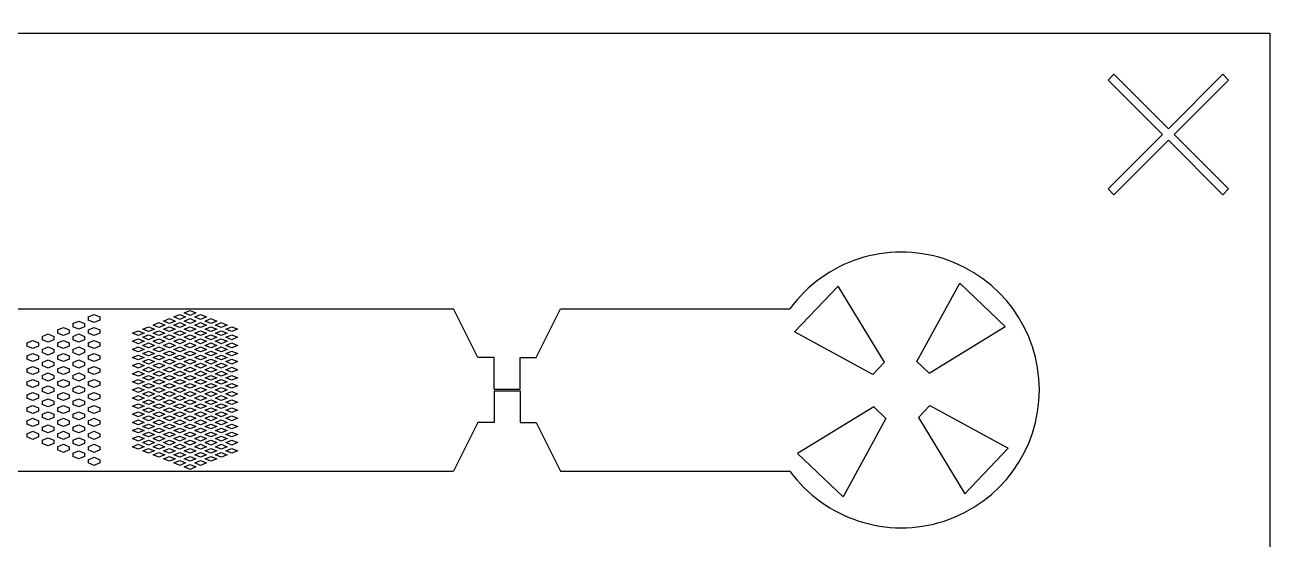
# Model space of a CAD drawing. Header units: inches. Extents: x -271009 to 5700, y -37000 to 38138.
# Drawn here: x -149584 to -141748, y 5405 to 8628 of the extents above; entities that cross this region are included whole.
import ezdxf

# ---------------------------------------------------------------- set-up
doc = ezdxf.new("R2010")
doc.units = ezdxf.units.IN
doc.header["$MEASUREMENT"] = 0

msp = doc.modelspace()

# ---------------------------------------------------------------- linework, layer by layer
for p, q in [((-142773.5, 8319.2), (-142809.4, 8283.3)), ((-142432.6, 7978.3), (-142773.5, 8319.2)), ((-142091.7, 8319.2), (-142432.6, 7978.3)), ((-142055.8, 8283.3), (-142091.7, 8319.2)), ((-142809.4, 8283.3), (-142468.5, 7942.4)), ((-142396.7, 7942.4), (-142055.8, 8283.3)), ((-142468.5, 7942.4), (-142809.4, 7601.5)), ((-142055.8, 7601.5), (-142396.7, 7942.4)), ((-142773.5, 7565.6), (-142432.6, 7906.5)), ((-142432.6, 7906.5), (-142091.7, 7565.6)), ((-142809.4, 7601.5), (-142773.5, 7565.6)), ((-142091.7, 7565.6), (-142055.8, 7601.5)), ((-144770.8, 6708), (-144499.1, 6993.4)), ((-144208.1, 6517), (-144499.1, 6993.4)), ((-144005.2, 6522), (-143738.1, 7012.2)), ((-143452.7, 6740.6), (-143738.1, 7012.2)), ((-149860, 6851.2), (-146903.7, 6851.2)), ((-148587.7, 6825.9), (-148551.2, 6841.1)), ((-148551.2, 6810.6), (-148587.7, 6825.9)), ((-148551.2, 6841.1), (-148514.6, 6825.9)), ((-148514.6, 6825.9), (-148551.2, 6810.6)), ((-146751.4, 6546.7), (-146903.7, 6851.2)), ((-146386, 6546.7), (-146233.8, 6851.2)), ((-146233.8, 6851.2), (-144800, 6851.2)), ((-149284.5, 6759.9), (-149248, 6775.1)), ((-149284.5, 6759.9), (-149284.5, 6739.6)), ((-149248, 6724.4), (-149284.5, 6739.6)), ((-149248, 6775.1), (-149211.4, 6759.9)), ((-149211.4, 6739.6), (-149248, 6724.4)), ((-149211.4, 6759.9), (-149211.4, 6739.6)), ((-149188.6, 6800.5), (-149152, 6815.7)), ((-149188.6, 6800.5), (-149188.6, 6780.2)), ((-149152, 6765), (-149188.6, 6780.2)), ((-149152, 6815.7), (-149115.5, 6800.5)), ((-149115.5, 6780.2), (-149152, 6765)), ((-149115.5, 6800.5), (-149115.5, 6780.2)), ((-148847.5, 6724.4), (-148811, 6739.6)), ((-148811, 6739.6), (-148774.5, 6724.4)), ((-148782.6, 6749.7), (-148746, 6765)), ((-148746, 6734.5), (-148782.6, 6749.7)), ((-148746, 6765), (-148709.5, 6749.7)), ((-148709.5, 6749.7), (-148746, 6734.5)), ((-148717.6, 6775.1), (-148681.1, 6790.3)), ((-148681.1, 6759.9), (-148717.6, 6775.1)), ((-148717.6, 6724.4), (-148681.1, 6739.6)), ((-148681.1, 6790.3), (-148644.5, 6775.1)), ((-148644.5, 6775.1), (-148681.1, 6759.9)), ((-148681.1, 6739.6), (-148644.5, 6724.4)), ((-148652.7, 6800.5), (-148616.1, 6815.7)), ((-148616.1, 6785.3), (-148652.7, 6800.5)), ((-148652.7, 6749.7), (-148616.1, 6765)), ((-148616.1, 6734.5), (-148652.7, 6749.7)), ((-148616.1, 6815.7), (-148579.6, 6800.5)), ((-148579.6, 6800.5), (-148616.1, 6785.3)), ((-148616.1, 6765), (-148579.6, 6749.7)), ((-148579.6, 6749.7), (-148616.1, 6734.5)), ((-148587.7, 6775.1), (-148551.2, 6790.3)), ((-148551.2, 6759.9), (-148587.7, 6775.1)), ((-148587.7, 6724.4), (-148551.2, 6739.6)), ((-148551.2, 6790.3), (-148514.6, 6775.1)), ((-148514.6, 6775.1), (-148551.2, 6759.9)), ((-148551.2, 6739.6), (-148514.6, 6724.4)), ((-148522.7, 6800.5), (-148486.2, 6815.7)), ((-148486.2, 6785.3), (-148522.7, 6800.5)), ((-148522.7, 6749.7), (-148486.2, 6765)), ((-148486.2, 6734.5), (-148522.7, 6749.7)), ((-148486.2, 6815.7), (-148449.7, 6800.5)), ((-148449.7, 6800.5), (-148486.2, 6785.3)), ((-148486.2, 6765), (-148449.7, 6749.7)), ((-148449.7, 6749.7), (-148486.2, 6734.5)), ((-148457.8, 6775.1), (-148421.2, 6790.3)), ((-148421.2, 6759.9), (-148457.8, 6775.1)), ((-148457.8, 6724.4), (-148421.2, 6739.6)), ((-148421.2, 6790.3), (-148384.7, 6775.1)), ((-148384.7, 6775.1), (-148421.2, 6759.9)), ((-148421.2, 6739.6), (-148384.7, 6724.4)), ((-148392.8, 6749.7), (-148356.3, 6765)), ((-148356.3, 6734.5), (-148392.8, 6749.7)), ((-148356.3, 6765), (-148319.7, 6749.7)), ((-148319.7, 6749.7), (-148356.3, 6734.5)), ((-148327.9, 6724.4), (-148291.3, 6739.6)), ((-148291.3, 6739.6), (-148254.8, 6724.4)), ((-143929.1, 6449.6), (-143452.7, 6740.6)), ((-149476.3, 6678.7), (-149439.8, 6693.9)), ((-149476.3, 6678.7), (-149476.3, 6658.4)), ((-149439.8, 6693.9), (-149403.3, 6678.7)), ((-149403.3, 6678.7), (-149403.3, 6658.4)), ((-149380.4, 6719.3), (-149343.9, 6734.5)), ((-149380.4, 6719.3), (-149380.4, 6699)), ((-149343.9, 6683.8), (-149380.4, 6699)), ((-149343.9, 6734.5), (-149307.3, 6719.3)), ((-149307.3, 6699), (-149343.9, 6683.8)), ((-149307.3, 6719.3), (-149307.3, 6699)), ((-149284.5, 6678.7), (-149248, 6693.9)), ((-149284.5, 6678.7), (-149284.5, 6658.4)), ((-149248, 6693.9), (-149211.4, 6678.7)), ((-149211.4, 6678.7), (-149211.4, 6658.4)), ((-149188.6, 6719.3), (-149152, 6734.5)), ((-149188.6, 6719.3), (-149188.6, 6699)), ((-149152, 6683.8), (-149188.6, 6699)), ((-149152, 6734.5), (-149115.5, 6719.3)), ((-149115.5, 6699), (-149152, 6683.8)), ((-149115.5, 6719.3), (-149115.5, 6699)), ((-148912.5, 6699), (-148876, 6714.2)), ((-148876, 6683.8), (-148912.5, 6699)), ((-148912.5, 6648.2), (-148876, 6663.5)), ((-148876, 6714.2), (-148839.4, 6699)), ((-148839.4, 6699), (-148876, 6683.8)), ((-148876, 6663.5), (-148839.4, 6648.2)), ((-148811, 6709.1), (-148847.5, 6724.4)), ((-148847.5, 6673.6), (-148811, 6688.8)), ((-148811, 6658.4), (-148847.5, 6673.6)), ((-148774.5, 6724.4), (-148811, 6709.1)), ((-148811, 6688.8), (-148774.5, 6673.6)), ((-148774.5, 6673.6), (-148811, 6658.4)), ((-148782.6, 6699), (-148746, 6714.2)), ((-148746, 6683.8), (-148782.6, 6699)), ((-148782.6, 6648.2), (-148746, 6663.5)), ((-148746, 6714.2), (-148709.5, 6699)), ((-148709.5, 6699), (-148746, 6683.8)), ((-148746, 6663.5), (-148709.5, 6648.2)), ((-148681.1, 6709.1), (-148717.6, 6724.4)), ((-148717.6, 6673.6), (-148681.1, 6688.8)), ((-148681.1, 6658.4), (-148717.6, 6673.6)), ((-148644.5, 6724.4), (-148681.1, 6709.1)), ((-148681.1, 6688.8), (-148644.5, 6673.6)), ((-148644.5, 6673.6), (-148681.1, 6658.4)), ((-148652.7, 6699), (-148616.1, 6714.2)), ((-148616.1, 6683.8), (-148652.7, 6699)), ((-148652.7, 6648.2), (-148616.1, 6663.5)), ((-148616.1, 6714.2), (-148579.6, 6699)), ((-148579.6, 6699), (-148616.1, 6683.8)), ((-148616.1, 6663.5), (-148579.6, 6648.2)), ((-148551.2, 6709.1), (-148587.7, 6724.4)), ((-148587.7, 6673.6), (-148551.2, 6688.8)), ((-148551.2, 6658.4), (-148587.7, 6673.6)), ((-148514.6, 6724.4), (-148551.2, 6709.1)), ((-148551.2, 6688.8), (-148514.6, 6673.6)), ((-148514.6, 6673.6), (-148551.2, 6658.4)), ((-148522.7, 6699), (-148486.2, 6714.2)), ((-148486.2, 6683.8), (-148522.7, 6699)), ((-148522.7, 6648.2), (-148486.2, 6663.5)), ((-148486.2, 6714.2), (-148449.7, 6699)), ((-148449.7, 6699), (-148486.2, 6683.8)), ((-148486.2, 6663.5), (-148449.7, 6648.2)), ((-148421.2, 6709.1), (-148457.8, 6724.4)), ((-148457.8, 6673.6), (-148421.2, 6688.8)), ((-148421.2, 6658.4), (-148457.8, 6673.6)), ((-148384.7, 6724.4), (-148421.2, 6709.1)), ((-148421.2, 6688.8), (-148384.7, 6673.6)), ((-148384.7, 6673.6), (-148421.2, 6658.4)), ((-148392.8, 6699), (-148356.3, 6714.2)), ((-148356.3, 6683.8), (-148392.8, 6699)), ((-148392.8, 6648.2), (-148356.3, 6663.5)), ((-148356.3, 6714.2), (-148319.7, 6699)), ((-148319.7, 6699), (-148356.3, 6683.8)), ((-148356.3, 6663.5), (-148319.7, 6648.2)), ((-148291.3, 6709.1), (-148327.9, 6724.4)), ((-148327.9, 6673.6), (-148291.3, 6688.8)), ((-148291.3, 6658.4), (-148327.9, 6673.6)), ((-148254.8, 6724.4), (-148291.3, 6709.1)), ((-148291.3, 6688.8), (-148254.8, 6673.6)), ((-148254.8, 6673.6), (-148291.3, 6658.4)), ((-144280.6, 6440.9), (-144770.8, 6708)), ((-149572.3, 6638.1), (-149535.7, 6653.3)), ((-149572.3, 6638.1), (-149572.3, 6617.8)), ((-149535.7, 6602.6), (-149572.3, 6617.8)), ((-149535.7, 6653.3), (-149499.2, 6638.1)), ((-149499.2, 6617.8), (-149535.7, 6602.6)), ((-149499.2, 6638.1), (-149499.2, 6617.8)), ((-149439.8, 6643.2), (-149476.3, 6658.4)), ((-149476.3, 6597.5), (-149439.8, 6612.7)), ((-149476.3, 6597.5), (-149476.3, 6577.2)), ((-149403.3, 6658.4), (-149439.8, 6643.2)), ((-149439.8, 6612.7), (-149403.3, 6597.5)), ((-149403.3, 6597.5), (-149403.3, 6577.2)), ((-149380.4, 6638.1), (-149343.9, 6653.3)), ((-149380.4, 6638.1), (-149380.4, 6617.8)), ((-149343.9, 6602.6), (-149380.4, 6617.8)), ((-149343.9, 6653.3), (-149307.3, 6638.1)), ((-149307.3, 6617.8), (-149343.9, 6602.6)), ((-149307.3, 6638.1), (-149307.3, 6617.8)), ((-149248, 6643.2), (-149284.5, 6658.4)), ((-149284.5, 6597.5), (-149248, 6612.7)), ((-149284.5, 6597.5), (-149284.5, 6577.2)), ((-149211.4, 6658.4), (-149248, 6643.2)), ((-149248, 6612.7), (-149211.4, 6597.5)), ((-149211.4, 6597.5), (-149211.4, 6577.2)), ((-149188.6, 6638.1), (-149152, 6653.3)), ((-149188.6, 6638.1), (-149188.6, 6617.8)), ((-149152, 6602.6), (-149188.6, 6617.8)), ((-149152, 6653.3), (-149115.5, 6638.1)), ((-149115.5, 6617.8), (-149152, 6602.6)), ((-149115.5, 6638.1), (-149115.5, 6617.8)), ((-148876, 6633), (-148912.5, 6648.2)), ((-148912.5, 6597.5), (-148876, 6612.7)), ((-148876, 6582.3), (-148912.5, 6597.5)), ((-148839.4, 6648.2), (-148876, 6633)), ((-148876, 6612.7), (-148839.4, 6597.5)), ((-148839.4, 6597.5), (-148876, 6582.3)), ((-148847.5, 6622.9), (-148811, 6638.1)), ((-148811, 6607.6), (-148847.5, 6622.9)), ((-148847.5, 6572.1), (-148811, 6587.3)), ((-148811, 6638.1), (-148774.5, 6622.9)), ((-148774.5, 6622.9), (-148811, 6607.6)), ((-148811, 6587.3), (-148774.5, 6572.1)), ((-148746, 6633), (-148782.6, 6648.2)), ((-148782.6, 6597.5), (-148746, 6612.7)), ((-148746, 6582.3), (-148782.6, 6597.5)), ((-148709.5, 6648.2), (-148746, 6633)), ((-148746, 6612.7), (-148709.5, 6597.5)), ((-148709.5, 6597.5), (-148746, 6582.3)), ((-148717.6, 6622.9), (-148681.1, 6638.1)), ((-148681.1, 6607.6), (-148717.6, 6622.9)), ((-148717.6, 6572.1), (-148681.1, 6587.3)), ((-148681.1, 6638.1), (-148644.5, 6622.9)), ((-148644.5, 6622.9), (-148681.1, 6607.6)), ((-148681.1, 6587.3), (-148644.5, 6572.1)), ((-148616.1, 6633), (-148652.7, 6648.2)), ((-148652.7, 6597.5), (-148616.1, 6612.7)), ((-148616.1, 6582.3), (-148652.7, 6597.5)), ((-148579.6, 6648.2), (-148616.1, 6633)), ((-148616.1, 6612.7), (-148579.6, 6597.5)), ((-148579.6, 6597.5), (-148616.1, 6582.3)), ((-148587.7, 6622.9), (-148551.2, 6638.1)), ((-148551.2, 6607.6), (-148587.7, 6622.9)), ((-148587.7, 6572.1), (-148551.2, 6587.3)), ((-148551.2, 6638.1), (-148514.6, 6622.9)), ((-148514.6, 6622.9), (-148551.2, 6607.6)), ((-148551.2, 6587.3), (-148514.6, 6572.1)), ((-148486.2, 6633), (-148522.7, 6648.2)), ((-148522.7, 6597.5), (-148486.2, 6612.7)), ((-148486.2, 6582.3), (-148522.7, 6597.5)), ((-148449.7, 6648.2), (-148486.2, 6633)), ((-148486.2, 6612.7), (-148449.7, 6597.5)), ((-148449.7, 6597.5), (-148486.2, 6582.3)), ((-148457.8, 6622.9), (-148421.2, 6638.1)), ((-148421.2, 6607.6), (-148457.8, 6622.9)), ((-148457.8, 6572.1), (-148421.2, 6587.3)), ((-148421.2, 6638.1), (-148384.7, 6622.9)), ((-148384.7, 6622.9), (-148421.2, 6607.6)), ((-148421.2, 6587.3), (-148384.7, 6572.1)), ((-148356.3, 6633), (-148392.8, 6648.2)), ((-148392.8, 6597.5), (-148356.3, 6612.7)), ((-148356.3, 6582.3), (-148392.8, 6597.5)), ((-148319.7, 6648.2), (-148356.3, 6633)), ((-148356.3, 6612.7), (-148319.7, 6597.5)), ((-148319.7, 6597.5), (-148356.3, 6582.3)), ((-148327.9, 6622.9), (-148291.3, 6638.1)), ((-148291.3, 6607.6), (-148327.9, 6622.9)), ((-148327.9, 6572.1), (-148291.3, 6587.3)), ((-148291.3, 6638.1), (-148254.8, 6622.9)), ((-148254.8, 6622.9), (-148291.3, 6607.6)), ((-148291.3, 6587.3), (-148254.8, 6572.1)), ((-149572.3, 6556.9), (-149535.7, 6572.1)), ((-149572.3, 6556.9), (-149572.3, 6536.6)), ((-149535.7, 6521.4), (-149572.3, 6536.6)), ((-149535.7, 6572.1), (-149499.2, 6556.9)), ((-149499.2, 6536.6), (-149535.7, 6521.4)), ((-149499.2, 6556.9), (-149499.2, 6536.6)), ((-149439.8, 6562), (-149476.3, 6577.2)), ((-149476.3, 6516.3), (-149439.8, 6531.5)), ((-149476.3, 6516.3), (-149476.3, 6496)), ((-149403.3, 6577.2), (-149439.8, 6562)), ((-149439.8, 6531.5), (-149403.3, 6516.3)), ((-149403.3, 6516.3), (-149403.3, 6496)), ((-149380.4, 6556.9), (-149343.9, 6572.1)), ((-149380.4, 6556.9), (-149380.4, 6536.6)), ((-149343.9, 6521.4), (-149380.4, 6536.6)), ((-149343.9, 6572.1), (-149307.3, 6556.9)), ((-149307.3, 6536.6), (-149343.9, 6521.4)), ((-149307.3, 6556.9), (-149307.3, 6536.6)), ((-149248, 6562), (-149284.5, 6577.2)), ((-149284.5, 6516.3), (-149248, 6531.5)), ((-149284.5, 6516.3), (-149284.5, 6496)), ((-149211.4, 6577.2), (-149248, 6562)), ((-149248, 6531.5), (-149211.4, 6516.3)), ((-149211.4, 6516.3), (-149211.4, 6496)), ((-149188.6, 6556.9), (-149152, 6572.1)), ((-149188.6, 6556.9), (-149188.6, 6536.6)), ((-149152, 6521.4), (-149188.6, 6536.6)), ((-149152, 6572.1), (-149115.5, 6556.9)), ((-149115.5, 6536.6), (-149152, 6521.4)), ((-149115.5, 6556.9), (-149115.5, 6536.6)), ((-148912.5, 6546.7), (-148876, 6562)), ((-148876, 6531.5), (-148912.5, 6546.7)), ((-148912.5, 6496), (-148876, 6511.2)), ((-148876, 6562), (-148839.4, 6546.7)), ((-148839.4, 6546.7), (-148876, 6531.5)), ((-148876, 6511.2), (-148839.4, 6496)), ((-148811, 6556.9), (-148847.5, 6572.1)), ((-148847.5, 6521.4), (-148811, 6536.6)), ((-148811, 6506.1), (-148847.5, 6521.4)), ((-148774.5, 6572.1), (-148811, 6556.9)), ((-148811, 6536.6), (-148774.5, 6521.4)), ((-148774.5, 6521.4), (-148811, 6506.1)), ((-148782.6, 6546.7), (-148746, 6562)), ((-148746, 6531.5), (-148782.6, 6546.7)), ((-148782.6, 6496), (-148746, 6511.2)), ((-148746, 6562), (-148709.5, 6546.7)), ((-148709.5, 6546.7), (-148746, 6531.5)), ((-148746, 6511.2), (-148709.5, 6496)), ((-148681.1, 6556.9), (-148717.6, 6572.1)), ((-148717.6, 6521.4), (-148681.1, 6536.6)), ((-148681.1, 6506.1), (-148717.6, 6521.4)), ((-148644.5, 6572.1), (-148681.1, 6556.9)), ((-148681.1, 6536.6), (-148644.5, 6521.4)), ((-148644.5, 6521.4), (-148681.1, 6506.1)), ((-148652.7, 6546.7), (-148616.1, 6562)), ((-148616.1, 6531.5), (-148652.7, 6546.7)), ((-148652.7, 6496), (-148616.1, 6511.2)), ((-148616.1, 6562), (-148579.6, 6546.7)), ((-148579.6, 6546.7), (-148616.1, 6531.5)), ((-148616.1, 6511.2), (-148579.6, 6496)), ((-148551.2, 6556.9), (-148587.7, 6572.1)), ((-148587.7, 6521.4), (-148551.2, 6536.6)), ((-148551.2, 6506.1), (-148587.7, 6521.4)), ((-148514.6, 6572.1), (-148551.2, 6556.9)), ((-148551.2, 6536.6), (-148514.6, 6521.4)), ((-148514.6, 6521.4), (-148551.2, 6506.1)), ((-148522.7, 6546.7), (-148486.2, 6562)), ((-148486.2, 6531.5), (-148522.7, 6546.7)), ((-148522.7, 6496), (-148486.2, 6511.2)), ((-148486.2, 6562), (-148449.7, 6546.7)), ((-148449.7, 6546.7), (-148486.2, 6531.5)), ((-148486.2, 6511.2), (-148449.7, 6496)), ((-148421.2, 6556.9), (-148457.8, 6572.1)), ((-148457.8, 6521.4), (-148421.2, 6536.6)), ((-148421.2, 6506.1), (-148457.8, 6521.4)), ((-148384.7, 6572.1), (-148421.2, 6556.9)), ((-148421.2, 6536.6), (-148384.7, 6521.4)), ((-148384.7, 6521.4), (-148421.2, 6506.1)), ((-148392.8, 6546.7), (-148356.3, 6562)), ((-148356.3, 6531.5), (-148392.8, 6546.7)), ((-148392.8, 6496), (-148356.3, 6511.2)), ((-148356.3, 6562), (-148319.7, 6546.7)), ((-148319.7, 6546.7), (-148356.3, 6531.5)), ((-148356.3, 6511.2), (-148319.7, 6496)), ((-148291.3, 6556.9), (-148327.9, 6572.1)), ((-148327.9, 6521.4), (-148291.3, 6536.6)), ((-148291.3, 6506.1), (-148327.9, 6521.4)), ((-148254.8, 6572.1), (-148291.3, 6556.9)), ((-148291.3, 6536.6), (-148254.8, 6521.4)), ((-148254.8, 6521.4), (-148291.3, 6506.1)), ((-146649.9, 6546.7), (-146751.4, 6546.7)), ((-146649.9, 6348.4), (-146649.9, 6546.7)), ((-146487.5, 6348.4), (-146487.5, 6546.7)), ((-146487.5, 6546.7), (-146386, 6546.7)), ((-144280.6, 6440.9), (-144208.1, 6517)), ((-143929.1, 6449.6), (-144005.2, 6522)), ((-149572.3, 6475.7), (-149535.7, 6490.9)), ((-149572.3, 6475.7), (-149572.3, 6455.4)), ((-149535.7, 6440.2), (-149572.3, 6455.4)), ((-149535.7, 6490.9), (-149499.2, 6475.7)), ((-149499.2, 6455.4), (-149535.7, 6440.2)), ((-149499.2, 6475.7), (-149499.2, 6455.4)), ((-149439.8, 6480.8), (-149476.3, 6496)), ((-149476.3, 6435.1), (-149439.8, 6450.3)), ((-149476.3, 6435.1), (-149476.3, 6414.8)), ((-149403.3, 6496), (-149439.8, 6480.8)), ((-149439.8, 6450.3), (-149403.3, 6435.1)), ((-149403.3, 6435.1), (-149403.3, 6414.8)), ((-149380.4, 6475.7), (-149343.9, 6490.9)), ((-149380.4, 6475.7), (-149380.4, 6455.4)), ((-149343.9, 6440.2), (-149380.4, 6455.4)), ((-149343.9, 6490.9), (-149307.3, 6475.7)), ((-149307.3, 6455.4), (-149343.9, 6440.2)), ((-149307.3, 6475.7), (-149307.3, 6455.4)), ((-149248, 6480.8), (-149284.5, 6496)), ((-149284.5, 6435.1), (-149248, 6450.3)), ((-149284.5, 6435.1), (-149284.5, 6414.8)), ((-149211.4, 6496), (-149248, 6480.8)), ((-149248, 6450.3), (-149211.4, 6435.1)), ((-149211.4, 6435.1), (-149211.4, 6414.8)), ((-149188.6, 6475.7), (-149152, 6490.9)), ((-149188.6, 6475.7), (-149188.6, 6455.4)), ((-149152, 6440.2), (-149188.6, 6455.4)), ((-149152, 6490.9), (-149115.5, 6475.7)), ((-149115.5, 6455.4), (-149152, 6440.2)), ((-149115.5, 6475.7), (-149115.5, 6455.4)), ((-148876, 6480.8), (-148912.5, 6496)), ((-148912.5, 6445.2), (-148876, 6460.5)), ((-148876, 6430), (-148912.5, 6445.2)), ((-148839.4, 6496), (-148876, 6480.8)), ((-148876, 6460.5), (-148839.4, 6445.2)), ((-148839.4, 6445.2), (-148876, 6430)), ((-148847.5, 6470.6), (-148811, 6485.8)), ((-148811, 6455.4), (-148847.5, 6470.6)), ((-148847.5, 6419.9), (-148811, 6435.1)), ((-148811, 6485.8), (-148774.5, 6470.6)), ((-148774.5, 6470.6), (-148811, 6455.4)), ((-148811, 6435.1), (-148774.5, 6419.9)), ((-148746, 6480.8), (-148782.6, 6496)), ((-148782.6, 6445.2), (-148746, 6460.5)), ((-148746, 6430), (-148782.6, 6445.2)), ((-148709.5, 6496), (-148746, 6480.8)), ((-148746, 6460.5), (-148709.5, 6445.2)), ((-148709.5, 6445.2), (-148746, 6430)), ((-148717.6, 6470.6), (-148681.1, 6485.8)), ((-148681.1, 6455.4), (-148717.6, 6470.6)), ((-148717.6, 6419.9), (-148681.1, 6435.1)), ((-148681.1, 6485.8), (-148644.5, 6470.6)), ((-148644.5, 6470.6), (-148681.1, 6455.4)), ((-148681.1, 6435.1), (-148644.5, 6419.9)), ((-148616.1, 6480.8), (-148652.7, 6496)), ((-148652.7, 6445.2), (-148616.1, 6460.5)), ((-148616.1, 6430), (-148652.7, 6445.2)), ((-148579.6, 6496), (-148616.1, 6480.8)), ((-148616.1, 6460.5), (-148579.6, 6445.2)), ((-148579.6, 6445.2), (-148616.1, 6430)), ((-148587.7, 6470.6), (-148551.2, 6485.8)), ((-148551.2, 6455.4), (-148587.7, 6470.6)), ((-148587.7, 6419.9), (-148551.2, 6435.1)), ((-148551.2, 6485.8), (-148514.6, 6470.6)), ((-148514.6, 6470.6), (-148551.2, 6455.4)), ((-148551.2, 6435.1), (-148514.6, 6419.9)), ((-148486.2, 6480.8), (-148522.7, 6496)), ((-148522.7, 6445.2), (-148486.2, 6460.5)), ((-148486.2, 6430), (-148522.7, 6445.2)), ((-148449.7, 6496), (-148486.2, 6480.8)), ((-148486.2, 6460.5), (-148449.7, 6445.2)), ((-148449.7, 6445.2), (-148486.2, 6430)), ((-148457.8, 6470.6), (-148421.2, 6485.8)), ((-148421.2, 6455.4), (-148457.8, 6470.6)), ((-148457.8, 6419.9), (-148421.2, 6435.1)), ((-148421.2, 6485.8), (-148384.7, 6470.6)), ((-148384.7, 6470.6), (-148421.2, 6455.4)), ((-148421.2, 6435.1), (-148384.7, 6419.9)), ((-148356.3, 6480.8), (-148392.8, 6496)), ((-148392.8, 6445.2), (-148356.3, 6460.5)), ((-148356.3, 6430), (-148392.8, 6445.2)), ((-148319.7, 6496), (-148356.3, 6480.8)), ((-148356.3, 6460.5), (-148319.7, 6445.2)), ((-148319.7, 6445.2), (-148356.3, 6430)), ((-148327.9, 6470.6), (-148291.3, 6485.8)), ((-148291.3, 6455.4), (-148327.9, 6470.6)), ((-148327.9, 6419.9), (-148291.3, 6435.1)), ((-148291.3, 6485.8), (-148254.8, 6470.6)), ((-148254.8, 6470.6), (-148291.3, 6455.4)), ((-148291.3, 6435.1), (-148254.8, 6419.9)), ((-149572.3, 6394.5), (-149535.7, 6409.7)), ((-149572.3, 6394.5), (-149572.3, 6374.2)), ((-149535.7, 6359), (-149572.3, 6374.2)), ((-149535.7, 6409.7), (-149499.2, 6394.5)), ((-149499.2, 6374.2), (-149535.7, 6359)), ((-149499.2, 6394.5), (-149499.2, 6374.2)), ((-149439.8, 6399.6), (-149476.3, 6414.8)), ((-149476.3, 6353.9), (-149439.8, 6369.1)), ((-149476.3, 6353.9), (-149476.3, 6333.6)), ((-149403.3, 6414.8), (-149439.8, 6399.6)), ((-149439.8, 6369.1), (-149403.3, 6353.9)), ((-149403.3, 6353.9), (-149403.3, 6333.6)), ((-149380.4, 6394.5), (-149343.9, 6409.7)), ((-149380.4, 6394.5), (-149380.4, 6374.2)), ((-149343.9, 6359), (-149380.4, 6374.2)), ((-149343.9, 6409.7), (-149307.3, 6394.5)), ((-149307.3, 6374.2), (-149343.9, 6359)), ((-149307.3, 6394.5), (-149307.3, 6374.2)), ((-149248, 6399.6), (-149284.5, 6414.8)), ((-149284.5, 6353.9), (-149248, 6369.1)), ((-149284.5, 6353.9), (-149284.5, 6333.6)), ((-149211.4, 6414.8), (-149248, 6399.6)), ((-149248, 6369.1), (-149211.4, 6353.9)), ((-149211.4, 6353.9), (-149211.4, 6333.6)), ((-149188.6, 6394.5), (-149152, 6409.7)), ((-149188.6, 6394.5), (-149188.6, 6374.2)), ((-149152, 6359), (-149188.6, 6374.2)), ((-149152, 6409.7), (-149115.5, 6394.5)), ((-149115.5, 6374.2), (-149152, 6359)), ((-149115.5, 6394.5), (-149115.5, 6374.2)), ((-148912.5, 6394.5), (-148876, 6409.7)), ((-148876, 6379.3), (-148912.5, 6394.5)), ((-148912.5, 6343.7), (-148876, 6359)), ((-148876, 6409.7), (-148839.4, 6394.5)), ((-148839.4, 6394.5), (-148876, 6379.3)), ((-148876, 6359), (-148839.4, 6343.7)), ((-148811, 6404.6), (-148847.5, 6419.9)), ((-148847.5, 6369.1), (-148811, 6384.3)), ((-148811, 6353.9), (-148847.5, 6369.1)), ((-148774.5, 6419.9), (-148811, 6404.6)), ((-148811, 6384.3), (-148774.5, 6369.1)), ((-148774.5, 6369.1), (-148811, 6353.9)), ((-148782.6, 6394.5), (-148746, 6409.7)), ((-148746, 6379.3), (-148782.6, 6394.5)), ((-148782.6, 6343.7), (-148746, 6359)), ((-148746, 6409.7), (-148709.5, 6394.5)), ((-148709.5, 6394.5), (-148746, 6379.3)), ((-148746, 6359), (-148709.5, 6343.7)), ((-148681.1, 6404.6), (-148717.6, 6419.9)), ((-148717.6, 6369.1), (-148681.1, 6384.3)), ((-148681.1, 6353.9), (-148717.6, 6369.1)), ((-148644.5, 6419.9), (-148681.1, 6404.6)), ((-148681.1, 6384.3), (-148644.5, 6369.1)), ((-148644.5, 6369.1), (-148681.1, 6353.9)), ((-148652.7, 6394.5), (-148616.1, 6409.7)), ((-148616.1, 6379.3), (-148652.7, 6394.5)), ((-148652.7, 6343.7), (-148616.1, 6359)), ((-148616.1, 6409.7), (-148579.6, 6394.5)), ((-148579.6, 6394.5), (-148616.1, 6379.3)), ((-148616.1, 6359), (-148579.6, 6343.7)), ((-148551.2, 6404.6), (-148587.7, 6419.9)), ((-148587.7, 6369.1), (-148551.2, 6384.3)), ((-148551.2, 6353.9), (-148587.7, 6369.1)), ((-148514.6, 6419.9), (-148551.2, 6404.6)), ((-148551.2, 6384.3), (-148514.6, 6369.1)), ((-148514.6, 6369.1), (-148551.2, 6353.9)), ((-148522.7, 6394.5), (-148486.2, 6409.7)), ((-148486.2, 6379.3), (-148522.7, 6394.5)), ((-148522.7, 6343.7), (-148486.2, 6359)), ((-148486.2, 6409.7), (-148449.7, 6394.5)), ((-148449.7, 6394.5), (-148486.2, 6379.3)), ((-148486.2, 6359), (-148449.7, 6343.7)), ((-148421.2, 6404.6), (-148457.8, 6419.9)), ((-148457.8, 6369.1), (-148421.2, 6384.3)), ((-148421.2, 6353.9), (-148457.8, 6369.1)), ((-148384.7, 6419.9), (-148421.2, 6404.6)), ((-148421.2, 6384.3), (-148384.7, 6369.1)), ((-148384.7, 6369.1), (-148421.2, 6353.9)), ((-148392.8, 6394.5), (-148356.3, 6409.7)), ((-148356.3, 6379.3), (-148392.8, 6394.5)), ((-148392.8, 6343.7), (-148356.3, 6359)), ((-148356.3, 6409.7), (-148319.7, 6394.5)), ((-148319.7, 6394.5), (-148356.3, 6379.3)), ((-148356.3, 6359), (-148319.7, 6343.7)), ((-148291.3, 6404.6), (-148327.9, 6419.9)), ((-148327.9, 6369.1), (-148291.3, 6384.3)), ((-148291.3, 6353.9), (-148327.9, 6369.1)), ((-148254.8, 6419.9), (-148291.3, 6404.6)), ((-148291.3, 6384.3), (-148254.8, 6369.1)), ((-148254.8, 6369.1), (-148291.3, 6353.9)), ((-146649.9, 6348.4), (-146487.5, 6348.4)), ((-149572.3, 6313.3), (-149535.7, 6328.5)), ((-149572.3, 6313.3), (-149572.3, 6293)), ((-149535.7, 6277.8), (-149572.3, 6293)), ((-149535.7, 6328.5), (-149499.2, 6313.3)), ((-149499.2, 6293), (-149535.7, 6277.8)), ((-149499.2, 6313.3), (-149499.2, 6293)), ((-149439.8, 6318.4), (-149476.3, 6333.6)), ((-149476.3, 6272.7), (-149439.8, 6287.9)), ((-149476.3, 6272.7), (-149476.3, 6252.4)), ((-149403.3, 6333.6), (-149439.8, 6318.4)), ((-149439.8, 6287.9), (-149403.3, 6272.7)), ((-149403.3, 6272.7), (-149403.3, 6252.4)), ((-149380.4, 6313.3), (-149343.9, 6328.5)), ((-149380.4, 6313.3), (-149380.4, 6293)), ((-149343.9, 6277.8), (-149380.4, 6293)), ((-149343.9, 6328.5), (-149307.3, 6313.3)), ((-149307.3, 6293), (-149343.9, 6277.8)), ((-149307.3, 6313.3), (-149307.3, 6293)), ((-149248, 6318.4), (-149284.5, 6333.6)), ((-149284.5, 6272.7), (-149248, 6287.9)), ((-149284.5, 6272.7), (-149284.5, 6252.4)), ((-149211.4, 6333.6), (-149248, 6318.4)), ((-149248, 6287.9), (-149211.4, 6272.7)), ((-149211.4, 6272.7), (-149211.4, 6252.4)), ((-149188.6, 6313.3), (-149152, 6328.5)), ((-149188.6, 6313.3), (-149188.6, 6293)), ((-149152, 6277.8), (-149188.6, 6293)), ((-149152, 6328.5), (-149115.5, 6313.3)), ((-149115.5, 6293), (-149152, 6277.8)), ((-149115.5, 6313.3), (-149115.5, 6293)), ((-148876, 6328.5), (-148912.5, 6343.7)), ((-148912.5, 6293), (-148876, 6308.2)), ((-148876, 6277.8), (-148912.5, 6293)), ((-148839.4, 6343.7), (-148876, 6328.5)), ((-148876, 6308.2), (-148839.4, 6293)), ((-148839.4, 6293), (-148876, 6277.8)), ((-148847.5, 6318.4), (-148811, 6333.6)), ((-148811, 6303.1), (-148847.5, 6318.4)), ((-148847.5, 6267.6), (-148811, 6282.8)), ((-148811, 6333.6), (-148774.5, 6318.4)), ((-148774.5, 6318.4), (-148811, 6303.1)), ((-148811, 6282.8), (-148774.5, 6267.6)), ((-148746, 6328.5), (-148782.6, 6343.7)), ((-148782.6, 6293), (-148746, 6308.2)), ((-148746, 6277.8), (-148782.6, 6293)), ((-148709.5, 6343.7), (-148746, 6328.5)), ((-148746, 6308.2), (-148709.5, 6293)), ((-148709.5, 6293), (-148746, 6277.8)), ((-148717.6, 6318.4), (-148681.1, 6333.6)), ((-148681.1, 6303.1), (-148717.6, 6318.4)), ((-148717.6, 6267.6), (-148681.1, 6282.8)), ((-148681.1, 6333.6), (-148644.5, 6318.4)), ((-148644.5, 6318.4), (-148681.1, 6303.1)), ((-148681.1, 6282.8), (-148644.5, 6267.6)), ((-148616.1, 6328.5), (-148652.7, 6343.7)), ((-148652.7, 6293), (-148616.1, 6308.2)), ((-148616.1, 6277.8), (-148652.7, 6293)), ((-148579.6, 6343.7), (-148616.1, 6328.5)), ((-148616.1, 6308.2), (-148579.6, 6293)), ((-148579.6, 6293), (-148616.1, 6277.8)), ((-148587.7, 6318.4), (-148551.2, 6333.6)), ((-148551.2, 6303.1), (-148587.7, 6318.4)), ((-148587.7, 6267.6), (-148551.2, 6282.8)), ((-148551.2, 6333.6), (-148514.6, 6318.4)), ((-148514.6, 6318.4), (-148551.2, 6303.1)), ((-148551.2, 6282.8), (-148514.6, 6267.6)), ((-148486.2, 6328.5), (-148522.7, 6343.7)), ((-148522.7, 6293), (-148486.2, 6308.2)), ((-148486.2, 6277.8), (-148522.7, 6293)), ((-148449.7, 6343.7), (-148486.2, 6328.5)), ((-148486.2, 6308.2), (-148449.7, 6293)), ((-148449.7, 6293), (-148486.2, 6277.8)), ((-148457.8, 6318.4), (-148421.2, 6333.6)), ((-148421.2, 6303.1), (-148457.8, 6318.4)), ((-148457.8, 6267.6), (-148421.2, 6282.8)), ((-148421.2, 6333.6), (-148384.7, 6318.4)), ((-148384.7, 6318.4), (-148421.2, 6303.1)), ((-148421.2, 6282.8), (-148384.7, 6267.6)), ((-148356.3, 6328.5), (-148392.8, 6343.7)), ((-148392.8, 6293), (-148356.3, 6308.2)), ((-148356.3, 6277.8), (-148392.8, 6293)), ((-148319.7, 6343.7), (-148356.3, 6328.5)), ((-148356.3, 6308.2), (-148319.7, 6293)), ((-148319.7, 6293), (-148356.3, 6277.8)), ((-148327.9, 6318.4), (-148291.3, 6333.6)), ((-148291.3, 6303.1), (-148327.9, 6318.4)), ((-148327.9, 6267.6), (-148291.3, 6282.8)), ((-148291.3, 6333.6), (-148254.8, 6318.4)), ((-148254.8, 6318.4), (-148291.3, 6303.1)), ((-148291.3, 6282.8), (-148254.8, 6267.6)), ((-146649.9, 6339.1), (-146487.5, 6339.1)), ((-146649.9, 6339.1), (-146649.9, 6140.7)), ((-146487.5, 6339.1), (-146487.5, 6140.7)), ((-149572.3, 6232.1), (-149535.7, 6247.3)), ((-149572.3, 6232.1), (-149572.3, 6211.8)), ((-149535.7, 6196.6), (-149572.3, 6211.8)), ((-149535.7, 6247.3), (-149499.2, 6232.1)), ((-149499.2, 6211.8), (-149535.7, 6196.6)), ((-149499.2, 6232.1), (-149499.2, 6211.8)), ((-149439.8, 6237.2), (-149476.3, 6252.4)), ((-149476.3, 6191.5), (-149439.8, 6206.7)), ((-149476.3, 6191.5), (-149476.3, 6171.2)), ((-149403.3, 6252.4), (-149439.8, 6237.2)), ((-149439.8, 6206.7), (-149403.3, 6191.5)), ((-149403.3, 6191.5), (-149403.3, 6171.2)), ((-149380.4, 6232.1), (-149343.9, 6247.3)), ((-149380.4, 6232.1), (-149380.4, 6211.8)), ((-149343.9, 6196.6), (-149380.4, 6211.8)), ((-149343.9, 6247.3), (-149307.3, 6232.1)), ((-149307.3, 6211.8), (-149343.9, 6196.6)), ((-149307.3, 6232.1), (-149307.3, 6211.8)), ((-149248, 6237.2), (-149284.5, 6252.4)), ((-149284.5, 6191.5), (-149248, 6206.7)), ((-149284.5, 6191.5), (-149284.5, 6171.2)), ((-149211.4, 6252.4), (-149248, 6237.2)), ((-149248, 6206.7), (-149211.4, 6191.5)), ((-149211.4, 6191.5), (-149211.4, 6171.2)), ((-149188.6, 6232.1), (-149152, 6247.3)), ((-149188.6, 6232.1), (-149188.6, 6211.8)), ((-149152, 6196.6), (-149188.6, 6211.8)), ((-149152, 6247.3), (-149115.5, 6232.1)), ((-149115.5, 6211.8), (-149152, 6196.6)), ((-149115.5, 6232.1), (-149115.5, 6211.8)), ((-148912.5, 6242.2), (-148876, 6257.5)), ((-148876, 6227), (-148912.5, 6242.2)), ((-148912.5, 6191.5), (-148876, 6206.7)), ((-148876, 6176.3), (-148912.5, 6191.5)), ((-148876, 6257.5), (-148839.4, 6242.2)), ((-148839.4, 6242.2), (-148876, 6227)), ((-148876, 6206.7), (-148839.4, 6191.5)), ((-148839.4, 6191.5), (-148876, 6176.3)), ((-148811, 6252.4), (-148847.5, 6267.6)), ((-148847.5, 6216.9), (-148811, 6232.1)), ((-148811, 6201.6), (-148847.5, 6216.9)), ((-148774.5, 6267.6), (-148811, 6252.4)), ((-148811, 6232.1), (-148774.5, 6216.9)), ((-148774.5, 6216.9), (-148811, 6201.6)), ((-148782.6, 6242.2), (-148746, 6257.5)), ((-148746, 6227), (-148782.6, 6242.2)), ((-148782.6, 6191.5), (-148746, 6206.7)), ((-148746, 6176.3), (-148782.6, 6191.5)), ((-148746, 6257.5), (-148709.5, 6242.2)), ((-148709.5, 6242.2), (-148746, 6227)), ((-148746, 6206.7), (-148709.5, 6191.5)), ((-148709.5, 6191.5), (-148746, 6176.3)), ((-148681.1, 6252.4), (-148717.6, 6267.6)), ((-148717.6, 6216.9), (-148681.1, 6232.1)), ((-148681.1, 6201.6), (-148717.6, 6216.9)), ((-148644.5, 6267.6), (-148681.1, 6252.4)), ((-148681.1, 6232.1), (-148644.5, 6216.9)), ((-148644.5, 6216.9), (-148681.1, 6201.6)), ((-148652.7, 6242.2), (-148616.1, 6257.5)), ((-148616.1, 6227), (-148652.7, 6242.2)), ((-148652.7, 6191.5), (-148616.1, 6206.7)), ((-148616.1, 6176.3), (-148652.7, 6191.5)), ((-148616.1, 6257.5), (-148579.6, 6242.2)), ((-148579.6, 6242.2), (-148616.1, 6227)), ((-148616.1, 6206.7), (-148579.6, 6191.5)), ((-148579.6, 6191.5), (-148616.1, 6176.3)), ((-148551.2, 6252.4), (-148587.7, 6267.6)), ((-148587.7, 6216.9), (-148551.2, 6232.1)), ((-148551.2, 6201.6), (-148587.7, 6216.9)), ((-148514.6, 6267.6), (-148551.2, 6252.4)), ((-148551.2, 6232.1), (-148514.6, 6216.9)), ((-148514.6, 6216.9), (-148551.2, 6201.6)), ((-148522.7, 6242.2), (-148486.2, 6257.5)), ((-148486.2, 6227), (-148522.7, 6242.2)), ((-148522.7, 6191.5), (-148486.2, 6206.7)), ((-148486.2, 6176.3), (-148522.7, 6191.5)), ((-148486.2, 6257.5), (-148449.7, 6242.2)), ((-148449.7, 6242.2), (-148486.2, 6227)), ((-148486.2, 6206.7), (-148449.7, 6191.5)), ((-148449.7, 6191.5), (-148486.2, 6176.3)), ((-148421.2, 6252.4), (-148457.8, 6267.6)), ((-148457.8, 6216.9), (-148421.2, 6232.1)), ((-148421.2, 6201.6), (-148457.8, 6216.9)), ((-148384.7, 6267.6), (-148421.2, 6252.4)), ((-148421.2, 6232.1), (-148384.7, 6216.9)), ((-148384.7, 6216.9), (-148421.2, 6201.6)), ((-148392.8, 6242.2), (-148356.3, 6257.5)), ((-148356.3, 6227), (-148392.8, 6242.2)), ((-148392.8, 6191.5), (-148356.3, 6206.7)), ((-148356.3, 6176.3), (-148392.8, 6191.5)), ((-148356.3, 6257.5), (-148319.7, 6242.2)), ((-148319.7, 6242.2), (-148356.3, 6227)), ((-148356.3, 6206.7), (-148319.7, 6191.5)), ((-148319.7, 6191.5), (-148356.3, 6176.3)), ((-148291.3, 6252.4), (-148327.9, 6267.6)), ((-148327.9, 6216.9), (-148291.3, 6232.1)), ((-148291.3, 6201.6), (-148327.9, 6216.9)), ((-148254.8, 6267.6), (-148291.3, 6252.4)), ((-148291.3, 6232.1), (-148254.8, 6216.9)), ((-148254.8, 6216.9), (-148291.3, 6201.6)), ((-144275.5, 6237.9), (-144751.9, 5946.9)), ((-144275.5, 6237.9), (-144199.4, 6165.5)), ((-143924, 6246.6), (-143996.5, 6170.5)), ((-143924, 6246.6), (-143433.8, 5979.5)), ((-149572.3, 6150.9), (-149535.7, 6166.1)), ((-149572.3, 6150.9), (-149572.3, 6130.6)), ((-149535.7, 6115.4), (-149572.3, 6130.6)), ((-149535.7, 6166.1), (-149499.2, 6150.9)), ((-149499.2, 6130.6), (-149535.7, 6115.4)), ((-149499.2, 6150.9), (-149499.2, 6130.6)), ((-149439.8, 6156), (-149476.3, 6171.2)), ((-149476.3, 6110.3), (-149439.8, 6125.5)), ((-149403.3, 6171.2), (-149439.8, 6156)), ((-149439.8, 6125.5), (-149403.3, 6110.3)), ((-149380.4, 6150.9), (-149343.9, 6166.1)), ((-149380.4, 6150.9), (-149380.4, 6130.6)), ((-149343.9, 6115.4), (-149380.4, 6130.6)), ((-149343.9, 6166.1), (-149307.3, 6150.9)), ((-149307.3, 6130.6), (-149343.9, 6115.4)), ((-149307.3, 6150.9), (-149307.3, 6130.6)), ((-149248, 6156), (-149284.5, 6171.2)), ((-149284.5, 6110.3), (-149248, 6125.5)), ((-149211.4, 6171.2), (-149248, 6156)), ((-149248, 6125.5), (-149211.4, 6110.3)), ((-149188.6, 6150.9), (-149152, 6166.1)), ((-149188.6, 6150.9), (-149188.6, 6130.6)), ((-149152, 6115.4), (-149188.6, 6130.6)), ((-149152, 6166.1), (-149115.5, 6150.9)), ((-149115.5, 6130.6), (-149152, 6115.4)), ((-149115.5, 6150.9), (-149115.5, 6130.6)), ((-148912.5, 6140.7), (-148876, 6156)), ((-148876, 6125.5), (-148912.5, 6140.7)), ((-148876, 6156), (-148839.4, 6140.7)), ((-148839.4, 6140.7), (-148876, 6125.5)), ((-148847.5, 6166.1), (-148811, 6181.3)), ((-148811, 6150.9), (-148847.5, 6166.1)), ((-148847.5, 6115.4), (-148811, 6130.6)), ((-148811, 6100.1), (-148847.5, 6115.4)), ((-148811, 6181.3), (-148774.5, 6166.1)), ((-148774.5, 6166.1), (-148811, 6150.9)), ((-148811, 6130.6), (-148774.5, 6115.4)), ((-148774.5, 6115.4), (-148811, 6100.1)), ((-148782.6, 6140.7), (-148746, 6156)), ((-148746, 6125.5), (-148782.6, 6140.7)), ((-148746, 6156), (-148709.5, 6140.7)), ((-148709.5, 6140.7), (-148746, 6125.5)), ((-148717.6, 6166.1), (-148681.1, 6181.3)), ((-148681.1, 6150.9), (-148717.6, 6166.1)), ((-148717.6, 6115.4), (-148681.1, 6130.6)), ((-148681.1, 6100.1), (-148717.6, 6115.4)), ((-148681.1, 6181.3), (-148644.5, 6166.1)), ((-148644.5, 6166.1), (-148681.1, 6150.9)), ((-148681.1, 6130.6), (-148644.5, 6115.4)), ((-148644.5, 6115.4), (-148681.1, 6100.1)), ((-148652.7, 6140.7), (-148616.1, 6156)), ((-148616.1, 6125.5), (-148652.7, 6140.7)), ((-148616.1, 6156), (-148579.6, 6140.7)), ((-148579.6, 6140.7), (-148616.1, 6125.5)), ((-148587.7, 6166.1), (-148551.2, 6181.3)), ((-148551.2, 6150.9), (-148587.7, 6166.1)), ((-148587.7, 6115.4), (-148551.2, 6130.6)), ((-148551.2, 6100.1), (-148587.7, 6115.4)), ((-148551.2, 6181.3), (-148514.6, 6166.1)), ((-148514.6, 6166.1), (-148551.2, 6150.9)), ((-148551.2, 6130.6), (-148514.6, 6115.4)), ((-148514.6, 6115.4), (-148551.2, 6100.1)), ((-148522.7, 6140.7), (-148486.2, 6156)), ((-148486.2, 6125.5), (-148522.7, 6140.7)), ((-148486.2, 6156), (-148449.7, 6140.7)), ((-148449.7, 6140.7), (-148486.2, 6125.5)), ((-148457.8, 6166.1), (-148421.2, 6181.3)), ((-148421.2, 6150.9), (-148457.8, 6166.1)), ((-148457.8, 6115.4), (-148421.2, 6130.6)), ((-148421.2, 6100.1), (-148457.8, 6115.4)), ((-148421.2, 6181.3), (-148384.7, 6166.1)), ((-148384.7, 6166.1), (-148421.2, 6150.9)), ((-148421.2, 6130.6), (-148384.7, 6115.4)), ((-148384.7, 6115.4), (-148421.2, 6100.1)), ((-148392.8, 6140.7), (-148356.3, 6156)), ((-148356.3, 6125.5), (-148392.8, 6140.7)), ((-148356.3, 6156), (-148319.7, 6140.7)), ((-148319.7, 6140.7), (-148356.3, 6125.5)), ((-148327.9, 6166.1), (-148291.3, 6181.3)), ((-148291.3, 6150.9), (-148327.9, 6166.1)), ((-148327.9, 6115.4), (-148291.3, 6130.6)), ((-148291.3, 6100.1), (-148327.9, 6115.4)), ((-148291.3, 6181.3), (-148254.8, 6166.1)), ((-148254.8, 6166.1), (-148291.3, 6150.9)), ((-148291.3, 6130.6), (-148254.8, 6115.4)), ((-148254.8, 6115.4), (-148291.3, 6100.1)), ((-146751.4, 6140.7), (-146903.7, 5836.2)), ((-146649.9, 6140.7), (-146751.4, 6140.7)), ((-146487.5, 6140.7), (-146386, 6140.7)), ((-146386, 6140.7), (-146233.8, 5836.2)), ((-144199.4, 6165.5), (-144466.5, 5675.3)), ((-143996.5, 6170.5), (-143705.5, 5694.1)), ((-149572.3, 6069.7), (-149535.7, 6084.9)), ((-149572.3, 6069.7), (-149572.3, 6049.4)), ((-149535.7, 6034.2), (-149572.3, 6049.4)), ((-149535.7, 6084.9), (-149499.2, 6069.7)), ((-149499.2, 6049.4), (-149535.7, 6034.2)), ((-149499.2, 6069.7), (-149499.2, 6049.4)), ((-149476.3, 6110.3), (-149476.3, 6090)), ((-149439.8, 6074.8), (-149476.3, 6090)), ((-149476.3, 6029.1), (-149439.8, 6044.3)), ((-149403.3, 6090), (-149439.8, 6074.8)), ((-149439.8, 6044.3), (-149403.3, 6029.1)), ((-149403.3, 6110.3), (-149403.3, 6090)), ((-149380.4, 6069.7), (-149343.9, 6084.9)), ((-149380.4, 6069.7), (-149380.4, 6049.4)), ((-149343.9, 6034.2), (-149380.4, 6049.4)), ((-149343.9, 6084.9), (-149307.3, 6069.7)), ((-149307.3, 6049.4), (-149343.9, 6034.2)), ((-149307.3, 6069.7), (-149307.3, 6049.4)), ((-149284.5, 6110.3), (-149284.5, 6090)), ((-149248, 6074.8), (-149284.5, 6090)), ((-149284.5, 6029.1), (-149248, 6044.3)), ((-149211.4, 6090), (-149248, 6074.8)), ((-149248, 6044.3), (-149211.4, 6029.1)), ((-149211.4, 6110.3), (-149211.4, 6090)), ((-149188.6, 6069.7), (-149152, 6084.9)), ((-149188.6, 6069.7), (-149188.6, 6049.4)), ((-149152, 6034.2), (-149188.6, 6049.4)), ((-149152, 6084.9), (-149115.5, 6069.7)), ((-149115.5, 6049.4), (-149152, 6034.2)), ((-149115.5, 6069.7), (-149115.5, 6049.4)), ((-148912.5, 6090), (-148876, 6105.2)), ((-148876, 6074.8), (-148912.5, 6090)), ((-148912.5, 6039.2), (-148876, 6054.5)), ((-148876, 6024), (-148912.5, 6039.2)), ((-148876, 6105.2), (-148839.4, 6090)), ((-148839.4, 6090), (-148876, 6074.8)), ((-148876, 6054.5), (-148839.4, 6039.2)), ((-148839.4, 6039.2), (-148876, 6024)), ((-148847.5, 6064.6), (-148811, 6079.8)), ((-148811, 6049.4), (-148847.5, 6064.6)), ((-148811, 6079.8), (-148774.5, 6064.6)), ((-148774.5, 6064.6), (-148811, 6049.4)), ((-148782.6, 6090), (-148746, 6105.2)), ((-148746, 6074.8), (-148782.6, 6090)), ((-148782.6, 6039.2), (-148746, 6054.5)), ((-148746, 6024), (-148782.6, 6039.2)), ((-148746, 6105.2), (-148709.5, 6090)), ((-148709.5, 6090), (-148746, 6074.8)), ((-148746, 6054.5), (-148709.5, 6039.2)), ((-148709.5, 6039.2), (-148746, 6024)), ((-148717.6, 6064.6), (-148681.1, 6079.8)), ((-148681.1, 6049.4), (-148717.6, 6064.6)), ((-148681.1, 6079.8), (-148644.5, 6064.6)), ((-148644.5, 6064.6), (-148681.1, 6049.4)), ((-148652.7, 6090), (-148616.1, 6105.2)), ((-148616.1, 6074.8), (-148652.7, 6090)), ((-148652.7, 6039.2), (-148616.1, 6054.5)), ((-148616.1, 6024), (-148652.7, 6039.2)), ((-148616.1, 6105.2), (-148579.6, 6090)), ((-148579.6, 6090), (-148616.1, 6074.8)), ((-148616.1, 6054.5), (-148579.6, 6039.2)), ((-148579.6, 6039.2), (-148616.1, 6024)), ((-148587.7, 6064.6), (-148551.2, 6079.8)), ((-148551.2, 6049.4), (-148587.7, 6064.6)), ((-148551.2, 6079.8), (-148514.6, 6064.6)), ((-148514.6, 6064.6), (-148551.2, 6049.4)), ((-148522.7, 6090), (-148486.2, 6105.2)), ((-148486.2, 6074.8), (-148522.7, 6090)), ((-148522.7, 6039.2), (-148486.2, 6054.5)), ((-148486.2, 6024), (-148522.7, 6039.2)), ((-148486.2, 6105.2), (-148449.7, 6090)), ((-148449.7, 6090), (-148486.2, 6074.8)), ((-148486.2, 6054.5), (-148449.7, 6039.2)), ((-148449.7, 6039.2), (-148486.2, 6024)), ((-148457.8, 6064.6), (-148421.2, 6079.8)), ((-148421.2, 6049.4), (-148457.8, 6064.6)), ((-148421.2, 6079.8), (-148384.7, 6064.6)), ((-148384.7, 6064.6), (-148421.2, 6049.4)), ((-148392.8, 6090), (-148356.3, 6105.2)), ((-148356.3, 6074.8), (-148392.8, 6090)), ((-148392.8, 6039.2), (-148356.3, 6054.5)), ((-148356.3, 6024), (-148392.8, 6039.2)), ((-148356.3, 6105.2), (-148319.7, 6090)), ((-148319.7, 6090), (-148356.3, 6074.8)), ((-148356.3, 6054.5), (-148319.7, 6039.2)), ((-148319.7, 6039.2), (-148356.3, 6024)), ((-148327.9, 6064.6), (-148291.3, 6079.8)), ((-148291.3, 6049.4), (-148327.9, 6064.6)), ((-148291.3, 6079.8), (-148254.8, 6064.6)), ((-148254.8, 6064.6), (-148291.3, 6049.4)), ((-149476.3, 6029.1), (-149476.3, 6008.8)), ((-149439.8, 5993.6), (-149476.3, 6008.8)), ((-149403.3, 6008.8), (-149439.8, 5993.6)), ((-149403.3, 6029.1), (-149403.3, 6008.8)), ((-149380.4, 5988.5), (-149343.9, 6003.7)), ((-149380.4, 5988.5), (-149380.4, 5968.2)), ((-149343.9, 5953), (-149380.4, 5968.2)), ((-149343.9, 6003.7), (-149307.3, 5988.5)), ((-149307.3, 5968.2), (-149343.9, 5953)), ((-149307.3, 5988.5), (-149307.3, 5968.2)), ((-149284.5, 6029.1), (-149284.5, 6008.8)), ((-149248, 5993.6), (-149284.5, 6008.8)), ((-149284.5, 5947.9), (-149248, 5963.1)), ((-149211.4, 6008.8), (-149248, 5993.6)), ((-149248, 5963.1), (-149211.4, 5947.9)), ((-149211.4, 6029.1), (-149211.4, 6008.8)), ((-149188.6, 5988.5), (-149152, 6003.7)), ((-149188.6, 5988.5), (-149188.6, 5968.2)), ((-149152, 5953), (-149188.6, 5968.2)), ((-149152, 6003.7), (-149115.5, 5988.5)), ((-149115.5, 5968.2), (-149152, 5953)), ((-149115.5, 5988.5), (-149115.5, 5968.2)), ((-148912.5, 5988.5), (-148876, 6003.7)), ((-148876, 5973.3), (-148912.5, 5988.5)), ((-148876, 6003.7), (-148839.4, 5988.5)), ((-148839.4, 5988.5), (-148876, 5973.3)), ((-148847.5, 6013.9), (-148811, 6029.1)), ((-148811, 5998.6), (-148847.5, 6013.9)), ((-148847.5, 5963.1), (-148811, 5978.3)), ((-148811, 5947.9), (-148847.5, 5963.1)), ((-148811, 6029.1), (-148774.5, 6013.9)), ((-148774.5, 6013.9), (-148811, 5998.6)), ((-148811, 5978.3), (-148774.5, 5963.1)), ((-148774.5, 5963.1), (-148811, 5947.9)), ((-148782.6, 5988.5), (-148746, 6003.7)), ((-148746, 5973.3), (-148782.6, 5988.5)), ((-148746, 6003.7), (-148709.5, 5988.5)), ((-148709.5, 5988.5), (-148746, 5973.3)), ((-148717.6, 6013.9), (-148681.1, 6029.1)), ((-148681.1, 5998.6), (-148717.6, 6013.9)), ((-148717.6, 5963.1), (-148681.1, 5978.3)), ((-148681.1, 5947.9), (-148717.6, 5963.1)), ((-148681.1, 6029.1), (-148644.5, 6013.9)), ((-148644.5, 6013.9), (-148681.1, 5998.6)), ((-148681.1, 5978.3), (-148644.5, 5963.1)), ((-148644.5, 5963.1), (-148681.1, 5947.9)), ((-148652.7, 5988.5), (-148616.1, 6003.7)), ((-148616.1, 5973.3), (-148652.7, 5988.5)), ((-148616.1, 6003.7), (-148579.6, 5988.5)), ((-148579.6, 5988.5), (-148616.1, 5973.3)), ((-148587.7, 6013.9), (-148551.2, 6029.1)), ((-148551.2, 5998.6), (-148587.7, 6013.9)), ((-148587.7, 5963.1), (-148551.2, 5978.3)), ((-148551.2, 5947.9), (-148587.7, 5963.1)), ((-148551.2, 6029.1), (-148514.6, 6013.9)), ((-148514.6, 6013.9), (-148551.2, 5998.6)), ((-148551.2, 5978.3), (-148514.6, 5963.1)), ((-148514.6, 5963.1), (-148551.2, 5947.9)), ((-148522.7, 5988.5), (-148486.2, 6003.7)), ((-148486.2, 5973.3), (-148522.7, 5988.5)), ((-148486.2, 6003.7), (-148449.7, 5988.5)), ((-148449.7, 5988.5), (-148486.2, 5973.3)), ((-148457.8, 6013.9), (-148421.2, 6029.1)), ((-148421.2, 5998.6), (-148457.8, 6013.9)), ((-148457.8, 5963.1), (-148421.2, 5978.3)), ((-148421.2, 5947.9), (-148457.8, 5963.1)), ((-148421.2, 6029.1), (-148384.7, 6013.9)), ((-148384.7, 6013.9), (-148421.2, 5998.6)), ((-148421.2, 5978.3), (-148384.7, 5963.1)), ((-148384.7, 5963.1), (-148421.2, 5947.9)), ((-148392.8, 5988.5), (-148356.3, 6003.7)), ((-148356.3, 5973.3), (-148392.8, 5988.5)), ((-148356.3, 6003.7), (-148319.7, 5988.5)), ((-148319.7, 5988.5), (-148356.3, 5973.3)), ((-148327.9, 6013.9), (-148291.3, 6029.1)), ((-148291.3, 5998.6), (-148327.9, 6013.9)), ((-148327.9, 5963.1), (-148291.3, 5978.3)), ((-148291.3, 5947.9), (-148327.9, 5963.1)), ((-148291.3, 6029.1), (-148254.8, 6013.9)), ((-148254.8, 6013.9), (-148291.3, 5998.6)), ((-148291.3, 5978.3), (-148254.8, 5963.1)), ((-148254.8, 5963.1), (-148291.3, 5947.9)), ((-143433.8, 5979.5), (-143705.5, 5694.1)), ((-149284.5, 5947.9), (-149284.5, 5927.6)), ((-149248, 5912.4), (-149284.5, 5927.6)), ((-149211.4, 5927.6), (-149248, 5912.4)), ((-149211.4, 5947.9), (-149211.4, 5927.6)), ((-149188.6, 5907.3), (-149152, 5922.5)), ((-149188.6, 5907.3), (-149188.6, 5887)), ((-149152, 5871.8), (-149188.6, 5887)), ((-149152, 5922.5), (-149115.5, 5907.3)), ((-149115.5, 5887), (-149152, 5871.8)), ((-149115.5, 5907.3), (-149115.5, 5887)), ((-148782.6, 5937.7), (-148746, 5953)), ((-148746, 5922.5), (-148782.6, 5937.7)), ((-148746, 5953), (-148709.5, 5937.7)), ((-148709.5, 5937.7), (-148746, 5922.5)), ((-148717.6, 5912.4), (-148681.1, 5927.6)), ((-148681.1, 5897.1), (-148717.6, 5912.4)), ((-148681.1, 5927.6), (-148644.5, 5912.4)), ((-148644.5, 5912.4), (-148681.1, 5897.1)), ((-148652.7, 5937.7), (-148616.1, 5953)), ((-148616.1, 5922.5), (-148652.7, 5937.7)), ((-148652.7, 5887), (-148616.1, 5902.2)), ((-148616.1, 5871.8), (-148652.7, 5887)), ((-148616.1, 5953), (-148579.6, 5937.7)), ((-148579.6, 5937.7), (-148616.1, 5922.5)), ((-148616.1, 5902.2), (-148579.6, 5887)), ((-148579.6, 5887), (-148616.1, 5871.8)), ((-148587.7, 5912.4), (-148551.2, 5927.6)), ((-148551.2, 5897.1), (-148587.7, 5912.4)), ((-148551.2, 5927.6), (-148514.6, 5912.4)), ((-148514.6, 5912.4), (-148551.2, 5897.1)), ((-148522.7, 5937.7), (-148486.2, 5953)), ((-148486.2, 5922.5), (-148522.7, 5937.7)), ((-148522.7, 5887), (-148486.2, 5902.2)), ((-148486.2, 5871.8), (-148522.7, 5887)), ((-148486.2, 5953), (-148449.7, 5937.7)), ((-148449.7, 5937.7), (-148486.2, 5922.5)), ((-148486.2, 5902.2), (-148449.7, 5887)), ((-148449.7, 5887), (-148486.2, 5871.8)), ((-148457.8, 5912.4), (-148421.2, 5927.6)), ((-148421.2, 5897.1), (-148457.8, 5912.4)), ((-148421.2, 5927.6), (-148384.7, 5912.4)), ((-148384.7, 5912.4), (-148421.2, 5897.1)), ((-148392.8, 5937.7), (-148356.3, 5953)), ((-148356.3, 5922.5), (-148392.8, 5937.7)), ((-148356.3, 5953), (-148319.7, 5937.7)), ((-148319.7, 5937.7), (-148356.3, 5922.5)), ((-144751.9, 5946.9), (-144466.5, 5675.3)), ((-149860, 5836.2), (-146903.7, 5836.2)), ((-148587.7, 5861.6), (-148551.2, 5876.8)), ((-148551.2, 5846.4), (-148587.7, 5861.6)), ((-148551.2, 5876.8), (-148514.6, 5861.6)), ((-148514.6, 5861.6), (-148551.2, 5846.4)), ((-146233.8, 5836.2), (-144800, 5836.2))]:
    msp.add_line(p, q)
msp.add_lwpolyline([(-137000, 35000, 6), (-113000, 35000)], format="xyb", close=True)
msp.add_lwpolyline([(-152861.8, 8576.8), (-141798.2, 8576.8), (-141798.2, 50.8), (-152861.8, 50.8)], close=True)
msp.add_arc((-144102.3, 6343.7), 862.7, 216.03188, 143.96812)

doc.saveas('drawing.dxf')
